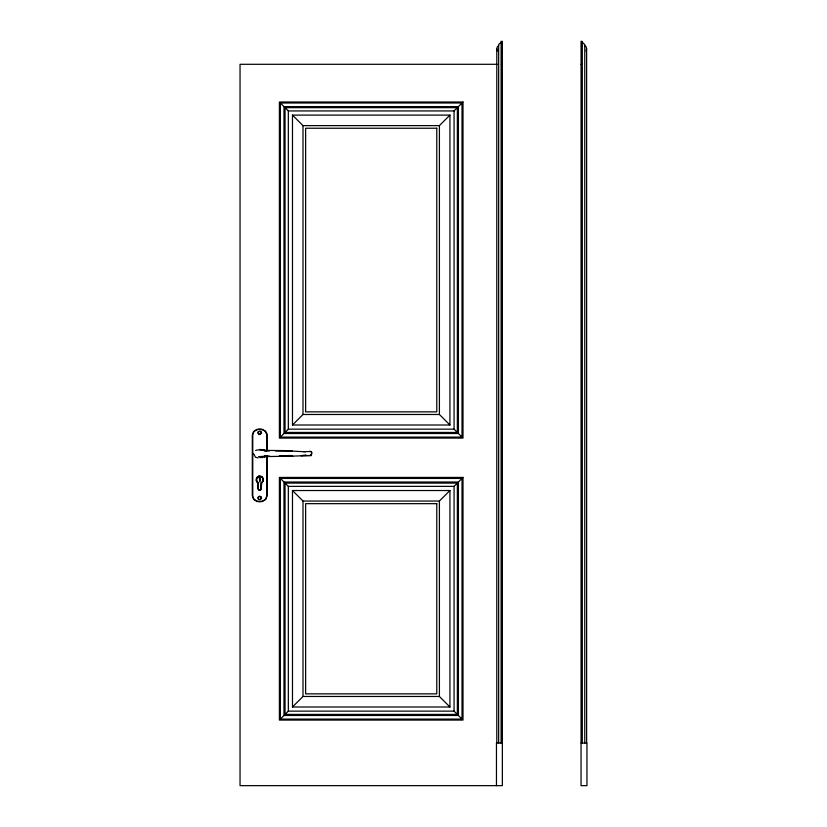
<?xml version="1.0" encoding="UTF-8"?>
<svg xmlns="http://www.w3.org/2000/svg" width="827" height="827" viewBox="0 0 827 827"><rect width="100%" height="100%" fill="white"/><g stroke="black" fill="none" stroke-linecap="round" stroke-linejoin="round"><path stroke-width="1.24" d="M266.687 455.832L266.625 496.365L265.932 498.609C262.655 502.981 253.992 502.33 252.762 496.52L252.762 434.454C253.734 428.955 261.167 428.076 265.022 431.105L266.728 434.299L266.697 450.767M496.789 743.028L496.789 48.855L497.337 46.653L498.65 45.743M586.074 51.057L586.622 48.855L586.074 46.653L584.761 45.743M309.67 451.335L311.066 451.532L311.758 452.648L311.128 455.522L301.09 455.646L305.969 454.984M288.406 456.256L311.128 455.522L311.769 453.837M260.908 498.753L261.084 497.554A1.416 1.416 0 0 0 260.825 497.058M258.541 432.056L259.316 431.487M449.929 425.006L439.406 414.482L439.406 125.621L449.929 115.098L292.479 115.098L292.479 425.006L449.929 425.006L449.929 115.098M457.352 432.438L454.075 429.161L454.075 110.942L457.352 107.665L285.046 107.665L285.046 432.438L457.352 432.438L457.352 107.665M462.024 437.111L458.416 433.503L458.416 106.6L462.024 102.993L280.374 102.993L280.374 437.111L462.024 437.111L462.024 102.993M280.374 437.111L283.981 433.503L283.981 106.6L280.374 102.993M285.046 432.438L288.334 429.161L288.334 110.942L285.046 107.665M292.479 425.006L303.002 414.482L303.002 125.621L292.479 115.098M449.929 706.992L439.406 696.468L439.406 501.048L449.929 490.525L292.479 490.525L292.479 706.992L449.929 706.992L449.929 490.525M457.352 714.414L454.075 711.137L454.075 486.369L457.352 483.092L285.046 483.092L285.046 714.414L457.352 714.414L457.352 483.092M462.024 719.087L458.416 715.479L458.416 482.027L462.024 478.419L280.374 478.419L280.374 719.087L462.024 719.087L462.024 478.419M280.374 719.087L283.981 715.479L283.981 482.027L280.374 478.419M285.046 714.414L288.334 711.137L288.334 486.369L285.046 483.092M292.479 706.992L303.002 696.468L303.002 501.048L292.479 490.525M261.994 457.021L260.867 457.124L262.821 456.917M259.978 457.61L265.053 456.814M260.619 433.948L259.854 434.258A1.416 1.416 0 0 1 258.82 433.937M265.26 456.018L264.133 456.597L264.774 456.111L264.63 457.011M255.667 450.467L257.807 449.878L269.24 451.066M258.634 476.331L260.588 476.269A3.546 3.546 0 0 1 263.203 478.998L262.759 481.531A3.546 3.546 0 0 1 261.859 482.534L260.856 489.77A1.344 1.344 0 0 1 260.04 490.184C256.008 490.308 259.874 483.857 257.579 482.534A3.546 3.546 0 0 1 256.68 481.531L256.618 478.006A3.546 3.546 0 0 1 258.624 476.331M258.51 456.659L269.24 455.946M279.33 455.915L291.507 455.481M292.758 456.132L264.206 456.607M259.864 496.551L259.058 496.707A1.416 1.416 0 0 0 258.313 498.092L258.406 498.505M264.206 450.405L288.044 450.632M501.11 42.26L498.65 44.555L498.65 743.028M303.561 451.625L311.066 451.532L311.758 452.648M259.978 449.402L265.012 450.208M497.192 64.299L240.047 64.299L240.047 785.65L502.361 785.65L502.361 41.35L501.11 41.35L501.11 743.028M501.379 64.299L502.361 64.299M581.05 64.299L582.032 64.299M283.981 106.6L458.416 106.6M288.334 110.942L454.075 110.942M303.002 125.621L439.406 125.621M303.002 414.482L439.406 414.482M288.334 429.161L454.075 429.161M283.981 433.503L458.416 433.503M283.981 482.027L458.416 482.027M288.334 486.369L454.075 486.369M303.002 501.048L439.406 501.048M303.002 696.468L439.406 696.468M288.334 711.137L454.075 711.137M283.981 715.479L458.416 715.479M502.361 743.028L496.458 743.028L496.458 785.65M581.05 743.028L586.953 743.028L586.953 785.65L581.05 785.65L581.05 41.35L582.301 41.35L582.301 743.028M582.301 42.26L584.761 44.555L584.761 743.028M258.076 482.885L258.22 489.108L259.471 490.204L261.167 489.377L261.301 482.885C264.02 481.634 263.772 477.386 260.991 476.352L259.099 476.176C256.659 476.652 255.388 479.598 256.732 481.686L258.148 482.885M275.629 450.973L292.407 451.16M288.923 450.901L305.318 451.821M264.867 450.694L266.635 450.777M260.288 457.341L262.49 457.62M258.158 457.879L255.502 457.238L253.569 453.734M263.255 450.033L264.547 450.084L265.085 451.108M260.267 431.529L261.084 432.438A1.416 1.416 0 0 1 260.97 433.513M310.528 454.685L311.128 455.522M496.789 48.855L497.337 51.057M586.622 48.855L586.622 743.028M267.142 450.612L266.976 433.782L265.756 431.394L262.283 429.285A16.798 16.798 0 0 0 257.156 429.285L253.682 431.394L252.297 435.167L252.297 495.652L253.682 499.425L257.156 501.534A16.798 16.798 0 0 0 262.283 501.534L265.756 499.425L267.142 495.652L267.142 455.76M258.469 433.503A1.416 1.416 0 0 1 258.365 432.428M260.619 499.063A1.416 1.416 0 0 1 259.047 499.208M261.156 482.885L261.115 489.202L259.296 490.101L258.375 489.429L258.293 482.865L256.267 480.177L257.3 477.231L258.985 476.29L262.2 477.293L263.234 479.247L262.635 481.665L261.156 482.885M259.554 479.215L259.688 481.883L259.967 480.952A2.254 2.254 0 0 0 260.009 478.161L260.443 476.869L258.996 476.869L259.554 479.215M258.2 431.808L257.972 433.358L259.533 434.661L261.539 433.038A1.83 1.83 0 0 0 259.916 431.032L258.2 431.808M261.539 498.154L260.071 499.766A1.892 1.892 0 0 1 258.014 498.65L257.941 497.409L259.378 496.148L261.032 496.665L261.539 498.154M463.006 102.01L279.392 102.01L279.392 438.093L463.006 438.093L463.006 102.01M436.78 128.237L305.628 128.237L305.628 411.856L436.78 411.856L436.78 128.237M463.006 477.437L279.392 477.437L279.392 720.069L463.006 720.069L463.006 477.437M436.78 503.664L305.628 503.664L305.628 693.843L436.78 693.843L436.78 503.664"/></g></svg>
